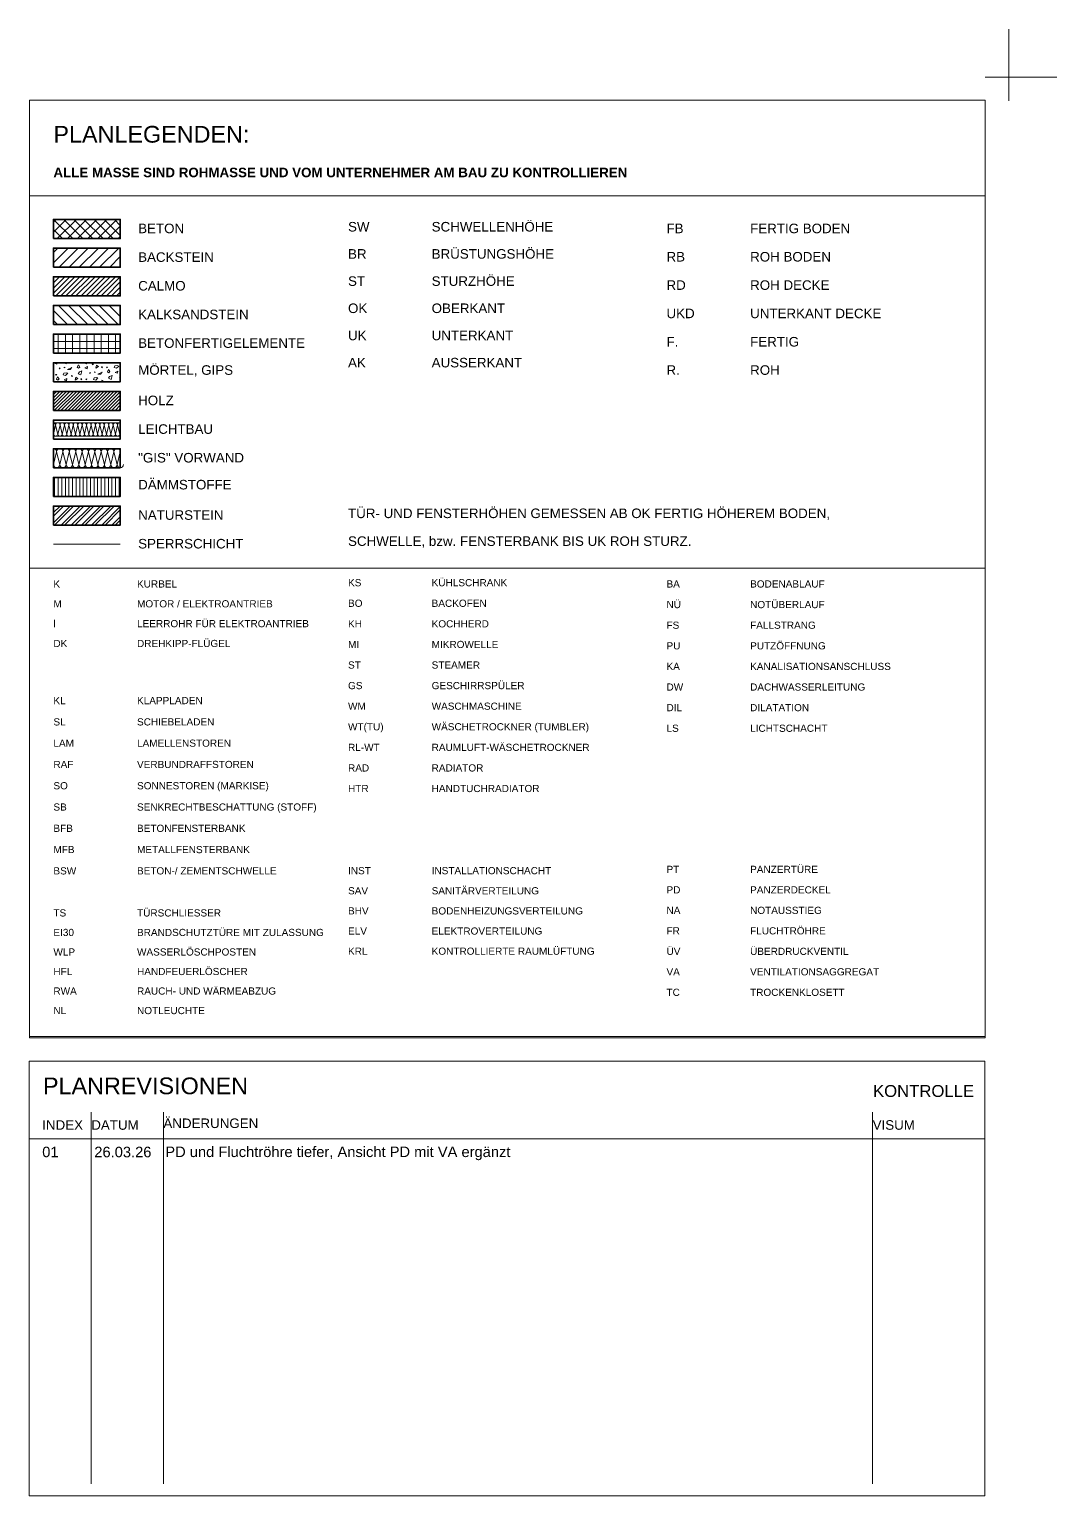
# Model space of a CAD drawing. Header units: metres. Extents: x -0.64 to 0.89, y -0.01 to 0.61.
# Drawn here: x 0.43 to 0.645, y 0.302 to 0.609 of the extents above; entities that cross this region are included whole.
import ezdxf
from ezdxf.xclip import XClip

# ---------------------------------------------------------------- set-up
doc = ezdxf.new("R2010")
doc.units = ezdxf.units.M
doc.header["$MEASUREMENT"] = 0
doc.header["$XCLIPFRAME"] = 0
doc.linetypes.add('Wipeout_Contour', pattern=[1, 0, -1])
for name, color, linetype in [('011_Stift 1.Grau', 7, 'Continuous'), ('805 Plankopf Legenden', 7, 'Continuous'), ('910 Layout Planrahmen', 7, 'Continuous'), ('915 Layout Zeichnungen', 7, 'Continuous')]:
    doc.layers.add(name, color=color, linetype=linetype)
doc.styles.add('ERSTELLTER_STIL_1', font='Arial.ttf')
doc.styles.add('ERSTELLTER_STIL_2', font='Arial Bold.ttf')
doc.linetypes.add('Konstruktion 6mm Sperrschicht 1', pattern='A,0,[1,51.6.4.1 Schutzraum1.Shx,S=3.1746e-05,R=0,X=0,Y=0.0003],-0.004,0', length=0.004)

# ---------------------------------------------------------------- blocks, each defined once
blk = doc.blocks.new('*X2')
at = {"layer": '805 Plankopf Legenden', "color": 7, "linetype": 'Continuous', "lineweight": 13, "ltscale": 1000}
for p, q in [((0.43524, 0.53909), (0.43545, 0.5392)), ((0.43574, 0.53891), (0.43524, 0.53909)), ((0.43577, 0.5392), (0.43574, 0.53891)), ((0.43631, 0.53811), (0.43619, 0.53795)), ((0.43619, 0.53795), (0.43642, 0.538)), ((0.43642, 0.538), (0.43631, 0.53811)), ((0.43736, 0.53827), (0.43717, 0.53818)), ((0.43717, 0.53818), (0.43739, 0.5381)), ((0.43739, 0.5381), (0.43736, 0.53827)), ((0.43758, 0.539), (0.43762, 0.5392)), ((0.43785, 0.5392), (0.43758, 0.539)), ((0.43794, 0.53777), (0.43888, 0.5382)), ((0.43854, 0.53776), (0.43794, 0.53777)), ((0.43888, 0.5382), (0.43854, 0.53776)), ((0.43876, 0.5392), (0.43881, 0.5391)), ((0.43881, 0.5391), (0.43887, 0.5392)), ((0.43993, 0.5391), (0.43983, 0.5392)), ((0.43999, 0.5392), (0.43993, 0.5391)), ((0.44, 0.53828), (0.44022, 0.53873)), ((0.44026, 0.53803), (0.44, 0.53828)), ((0.44017, 0.5369), (0.44044, 0.53726)), ((0.44022, 0.53873), (0.44051, 0.5383)), ((0.44051, 0.5383), (0.44026, 0.53803)), ((0.44044, 0.53726), (0.44096, 0.53747)), ((0.44096, 0.53747), (0.44076, 0.53665)), ((0.44137, 0.53916), (0.44139, 0.5392)), ((0.44185, 0.539), (0.44137, 0.53916)), ((0.44157, 0.53813), (0.44212, 0.53841)), ((0.44207, 0.53794), (0.44157, 0.53813)), ((0.44205, 0.5392), (0.44185, 0.539)), ((0.44212, 0.53841), (0.44207, 0.53794)), ((0.44338, 0.53888), (0.44314, 0.53899)), ((0.44314, 0.53899), (0.44318, 0.53878)), ((0.44318, 0.53878), (0.44338, 0.53888)), ((0.44369, 0.53731), (0.4435, 0.53722)), ((0.44372, 0.53714), (0.44369, 0.53731)), ((0.44391, 0.53804), (0.44405, 0.53868)), ((0.44441, 0.53841), (0.44391, 0.53804)), ((0.44405, 0.53868), (0.44441, 0.53841)), ((0.44509, 0.53915), (0.44496, 0.5392)), ((0.44526, 0.53835), (0.44505, 0.53834)), ((0.44505, 0.53834), (0.44514, 0.53813)), ((0.4451, 0.5392), (0.44509, 0.53915)), ((0.44514, 0.53813), (0.44526, 0.53835)), ((0.44612, 0.53827), (0.44635, 0.5383)), ((0.44626, 0.53813), (0.44612, 0.53827)), ((0.44635, 0.5383), (0.44626, 0.53813)), ((0.44633, 0.53732), (0.44655, 0.53776)), ((0.44659, 0.53707), (0.44633, 0.53732)), ((0.44655, 0.53776), (0.44684, 0.53733)), ((0.44684, 0.53733), (0.44659, 0.53707)), ((0.4477, 0.53819), (0.44786, 0.53853)), ((0.44818, 0.53804), (0.4477, 0.53819)), ((0.44786, 0.53853), (0.44832, 0.53863)), ((0.4479, 0.53716), (0.44845, 0.53744)), ((0.44866, 0.53851), (0.44818, 0.53804)), ((0.44832, 0.53863), (0.44866, 0.53851)), ((0.44845, 0.53744), (0.4484, 0.53698)), ((0.43546, 0.53674), (0.43569, 0.53676)), ((0.4356, 0.5366), (0.43546, 0.53674)), ((0.43569, 0.53676), (0.4356, 0.5366)), ((0.43567, 0.53578), (0.43589, 0.53623)), ((0.43593, 0.53553), (0.43567, 0.53578)), ((0.43589, 0.53623), (0.43618, 0.5358)), ((0.43618, 0.5358), (0.43593, 0.53553)), ((0.43704, 0.53666), (0.4372, 0.53699)), ((0.43752, 0.5365), (0.43704, 0.53666)), ((0.4372, 0.53699), (0.43766, 0.53709)), ((0.43724, 0.53563), (0.43779, 0.53591)), ((0.43774, 0.53544), (0.43724, 0.53563)), ((0.438, 0.53698), (0.43752, 0.5365)), ((0.43766, 0.53709), (0.438, 0.53698)), ((0.43779, 0.53591), (0.43774, 0.53544)), ((0.43905, 0.53638), (0.43881, 0.53649)), ((0.43881, 0.53649), (0.43885, 0.53628)), ((0.43885, 0.53628), (0.43905, 0.53638)), ((0.43958, 0.53554), (0.43972, 0.53618)), ((0.44008, 0.53591), (0.43958, 0.53554)), ((0.43972, 0.53618), (0.44008, 0.53591)), ((0.44076, 0.53665), (0.44017, 0.5369)), ((0.44093, 0.53585), (0.44072, 0.53584)), ((0.44072, 0.53584), (0.44081, 0.53563)), ((0.44081, 0.53563), (0.44093, 0.53585)), ((0.44179, 0.53577), (0.44202, 0.5358)), ((0.44193, 0.53563), (0.44179, 0.53577)), ((0.44202, 0.5358), (0.44193, 0.53563)), ((0.44219, 0.5352), (0.44222, 0.53526)), ((0.44222, 0.53526), (0.44226, 0.5352)), ((0.44264, 0.53715), (0.44252, 0.53699)), ((0.44252, 0.53699), (0.44275, 0.53704)), ((0.44275, 0.53704), (0.44264, 0.53715)), ((0.44337, 0.53569), (0.44353, 0.53603)), ((0.44385, 0.53554), (0.44337, 0.53569)), ((0.4435, 0.53722), (0.44372, 0.53714)), ((0.44353, 0.53603), (0.44399, 0.53613)), ((0.44433, 0.53601), (0.44385, 0.53554)), ((0.44399, 0.53613), (0.44433, 0.53601)), ((0.44427, 0.53681), (0.44521, 0.53724)), ((0.44487, 0.5368), (0.44427, 0.53681)), ((0.44521, 0.53724), (0.44487, 0.5368)), ((0.44538, 0.53542), (0.44514, 0.53553)), ((0.44514, 0.53553), (0.44518, 0.53532)), ((0.44518, 0.53532), (0.44538, 0.53542)), ((0.44605, 0.5352), (0.44605, 0.53521)), ((0.44605, 0.53521), (0.44607, 0.5352)), ((0.4465, 0.53594), (0.44677, 0.53629)), ((0.44709, 0.53568), (0.4465, 0.53594)), ((0.44677, 0.53629), (0.44729, 0.53651)), ((0.44729, 0.53651), (0.44709, 0.53568)), ((0.4484, 0.53698), (0.4479, 0.53716)), ((0.44897, 0.53618), (0.44885, 0.53602)), ((0.44885, 0.53602), (0.449, 0.53606)), ((0.449, 0.53615), (0.44897, 0.53618))]:
    blk.add_line(p, q, dxfattribs=at)
blk = doc.blocks.new('*X3')
at = {"layer": '805 Plankopf Legenden', "color": 7, "linetype": 'Continuous', "lineweight": 13, "ltscale": 1000}
for p, q in [((0.435, 0.51787), (0.43567, 0.52053)), ((0.43633, 0.51787), (0.43567, 0.52053)), ((0.43633, 0.51787), (0.437, 0.52053)), ((0.43767, 0.51787), (0.437, 0.52053)), ((0.43767, 0.51787), (0.43833, 0.52053)), ((0.439, 0.51787), (0.43833, 0.52053)), ((0.439, 0.51787), (0.43967, 0.52053)), ((0.44033, 0.51787), (0.43967, 0.52053)), ((0.44033, 0.51787), (0.441, 0.52053)), ((0.44167, 0.51787), (0.441, 0.52053)), ((0.44167, 0.51787), (0.44233, 0.52053)), ((0.443, 0.51787), (0.44233, 0.52053)), ((0.443, 0.51787), (0.44367, 0.52053)), ((0.44433, 0.51787), (0.44367, 0.52053)), ((0.44433, 0.51787), (0.445, 0.52053)), ((0.44567, 0.51787), (0.445, 0.52053)), ((0.44567, 0.51787), (0.44633, 0.52053)), ((0.447, 0.51787), (0.44633, 0.52053)), ((0.447, 0.51787), (0.44767, 0.52053)), ((0.44833, 0.51787), (0.44767, 0.52053)), ((0.44833, 0.51787), (0.449, 0.52053))]:
    blk.add_line(p, q, dxfattribs=at)
for centre, start, end in [((0.435, 0.52053), 0, 90), ((0.43633, 0.52053), 90, 180), ((0.43633, 0.52053), 0, 90), ((0.43767, 0.52053), 90, 180), ((0.43767, 0.52053), 0, 90), ((0.439, 0.52053), 90, 180), ((0.439, 0.52053), 0, 90), ((0.44033, 0.52053), 90, 180), ((0.44033, 0.52053), 0, 90), ((0.44167, 0.52053), 90, 180), ((0.44167, 0.52053), 0, 90), ((0.443, 0.52053), 90, 180), ((0.443, 0.52053), 0, 90), ((0.44433, 0.52053), 90, 180), ((0.44433, 0.52053), 0, 90), ((0.44567, 0.52053), 90, 180), ((0.44567, 0.52053), 0, 90), ((0.447, 0.52053), 90, 180), ((0.447, 0.52053), 0, 90), ((0.44833, 0.52053), 90, 180), ((0.44833, 0.52053), 0, 90), ((0.43567, 0.51787), 180, 270), ((0.43567, 0.51787), 270, 0), ((0.437, 0.51787), 180, 270), ((0.437, 0.51787), 270, 0), ((0.43833, 0.51787), 180, 270), ((0.43833, 0.51787), 270, 0), ((0.43967, 0.51787), 180, 270), ((0.43967, 0.51787), 270, 0), ((0.441, 0.51787), 180, 270), ((0.441, 0.51787), 270, 0), ((0.44233, 0.51787), 180, 270), ((0.44233, 0.51787), 270, 0), ((0.44367, 0.51787), 180, 270), ((0.44367, 0.51787), 270, 0), ((0.445, 0.51787), 180, 270), ((0.445, 0.51787), 270, 0), ((0.44633, 0.51787), 180, 270), ((0.44633, 0.51787), 270, 0), ((0.44767, 0.51787), 180, 270), ((0.44767, 0.51787), 270, 0), ((0.449, 0.51787), 180, 270), ((0.449, 0.51787), 270, 0)]:
    blk.add_arc(centre, 0.000667, start, end, dxfattribs=at)
blk = doc.blocks.new('*X4')
at = {"layer": '805 Plankopf Legenden', "color": 7, "linetype": 'Continuous', "lineweight": 13, "ltscale": 1000}
for p, q in [((0.435, 0.52427), (0.43546, 0.52614)), ((0.43593, 0.52427), (0.43546, 0.52614)), ((0.43593, 0.52427), (0.43639, 0.52614)), ((0.43685, 0.52427), (0.43639, 0.52614)), ((0.43685, 0.52427), (0.43732, 0.52614)), ((0.43778, 0.52427), (0.43732, 0.52614)), ((0.43778, 0.52427), (0.43824, 0.52614)), ((0.43871, 0.52427), (0.43824, 0.52614)), ((0.43871, 0.52427), (0.43917, 0.52614)), ((0.43963, 0.52427), (0.43917, 0.52614)), ((0.43963, 0.52427), (0.4401, 0.52614)), ((0.44056, 0.52427), (0.4401, 0.52614)), ((0.44056, 0.52427), (0.44102, 0.52614)), ((0.44149, 0.52427), (0.44102, 0.52614)), ((0.44149, 0.52427), (0.44195, 0.52614)), ((0.44241, 0.52427), (0.44195, 0.52614)), ((0.44241, 0.52427), (0.44288, 0.52614)), ((0.44334, 0.52427), (0.44288, 0.52614)), ((0.44334, 0.52427), (0.4438, 0.52614)), ((0.44426, 0.52427), (0.4438, 0.52614)), ((0.44426, 0.52427), (0.44473, 0.52614)), ((0.44519, 0.52427), (0.44473, 0.52614)), ((0.44519, 0.52427), (0.44565, 0.52614)), ((0.44612, 0.52427), (0.44565, 0.52614)), ((0.44612, 0.52427), (0.44658, 0.52614)), ((0.44704, 0.52427), (0.44658, 0.52614)), ((0.44704, 0.52427), (0.44751, 0.52614)), ((0.44797, 0.52427), (0.44751, 0.52614)), ((0.44797, 0.52427), (0.44843, 0.52614)), ((0.4489, 0.52427), (0.44843, 0.52614)), ((0.4489, 0.52427), (0.449, 0.52468))]:
    blk.add_line(p, q, dxfattribs=at)
for centre, start_param, end_param in [((0.435, 0.52614), 4.712389, 6.283185), ((0.43593, 0.52614), 0.084928, 1.570796), ((0.43593, 0.52614), 4.712389, 6.283185), ((0.43685, 0.52614), 0.084928, 1.570796), ((0.43685, 0.52614), 4.712389, 6.283185), ((0.43778, 0.52614), 0.084928, 1.570796), ((0.43778, 0.52614), 4.712389, 6.283185), ((0.43871, 0.52614), 0.084928, 1.570796), ((0.43871, 0.52614), 4.712389, 6.283185), ((0.43963, 0.52614), 0.084928, 1.570796), ((0.43963, 0.52614), 4.712389, 6.283185), ((0.44056, 0.52614), 0.084928, 1.570796), ((0.44056, 0.52614), 4.712389, 6.283185), ((0.44149, 0.52614), 0.084928, 1.570796), ((0.44149, 0.52614), 4.712389, 6.283185), ((0.44241, 0.52614), 0.084928, 1.570796), ((0.44241, 0.52614), 4.712389, 6.283185), ((0.44334, 0.52614), 0.084928, 1.570796), ((0.44334, 0.52614), 4.712389, 6.283185), ((0.44426, 0.52614), 0.084928, 1.570796), ((0.44426, 0.52614), 4.712389, 6.283185), ((0.44519, 0.52614), 0.084928, 1.570796), ((0.44519, 0.52614), 4.712389, 6.283185), ((0.44612, 0.52614), 0.084928, 1.570796), ((0.44612, 0.52614), 4.712389, 6.283185), ((0.44704, 0.52614), 0.084928, 1.570796), ((0.44704, 0.52614), 4.712389, 6.283185), ((0.44797, 0.52614), 0.084928, 1.570796), ((0.44797, 0.52614), 4.712389, 6.283185), ((0.4489, 0.52614), 0.084928, 1.570796), ((0.4489, 0.52614), 6.065461, 6.283185), ((0.43546, 0.52427), 1.570796, 3.141593), ((0.43546, 0.52427), 3.141593, 4.712389), ((0.43639, 0.52427), 1.570796, 3.141593), ((0.43639, 0.52427), 3.141593, 4.712389), ((0.43732, 0.52427), 1.570796, 3.141593), ((0.43732, 0.52427), 3.141593, 4.712389), ((0.43824, 0.52427), 1.570796, 3.141593), ((0.43824, 0.52427), 3.141593, 4.712389), ((0.43917, 0.52427), 1.570796, 3.141593), ((0.43917, 0.52427), 3.141593, 4.712389), ((0.4401, 0.52427), 1.570796, 3.141593), ((0.4401, 0.52427), 3.141593, 4.712389), ((0.44102, 0.52427), 1.570796, 3.141593), ((0.44102, 0.52427), 3.141593, 4.712389), ((0.44195, 0.52427), 1.570796, 3.141593), ((0.44195, 0.52427), 3.141593, 4.712389), ((0.44288, 0.52427), 1.570796, 3.141593), ((0.44288, 0.52427), 3.141593, 4.712389), ((0.4438, 0.52427), 1.570796, 3.141593), ((0.4438, 0.52427), 3.141593, 4.712389), ((0.44473, 0.52427), 1.570796, 3.141593), ((0.44473, 0.52427), 3.141593, 4.712389), ((0.44565, 0.52427), 1.570796, 3.141593), ((0.44565, 0.52427), 3.141593, 4.712389), ((0.44658, 0.52427), 1.570796, 3.141593), ((0.44658, 0.52427), 3.141593, 4.712389), ((0.44751, 0.52427), 1.570796, 3.141593), ((0.44751, 0.52427), 3.141593, 4.712389), ((0.44843, 0.52427), 1.570796, 3.141593), ((0.44843, 0.52427), 3.141593, 4.712389), ((0.44936, 0.52427), 1.570796, 2.254285)]:
    blk.add_ellipse(centre, major_axis=(0, 0.000467), ratio=0.992326, start_param=start_param, end_param=end_param, dxfattribs=at)
blk = doc.blocks.new('Zeichnung_1_1', base_point=(0.53, 0.496))
at = {"layer": '805 Plankopf Legenden', "linetype": 'Continuous', "lineweight": 0, "true_color": 0x000000}
h = blk.add_hatch(dxfattribs=at)
h.set_pattern_fill('Layout___Feuerfester_Ste_A1', color=18, style=0, pattern_type=2)
h.set_pattern_definition([(45, (0.43, 0.3981627), (-0.00053033, 0.00053033), [])])
h.paths.add_polyline_path([(0.435, 0.5532), (0.449, 0.5532), (0.449, 0.5572), (0.435, 0.5572)])
at = {"layer": '805 Plankopf Legenden', "color": 7, "linetype": 'Continuous', "lineweight": 13, "ltscale": 1000}
for p, q in [((0.43, 0.39816), (0.43, 0.59417)), ((0.63, 0.59417), (0.43, 0.59417)), ((0.63, 0.39816), (0.63, 0.59417)), ((0.43, 0.57417), (0.63, 0.57417)), ((0.43, 0.49617), (0.63, 0.49617)), ((0.43, 0.39816), (0.63, 0.39816))]:
    blk.add_line(p, q, dxfattribs=at)
at = {"layer": '805 Plankopf Legenden', "color": 7, "linetype": 'Konstruktion 6mm Sperrschicht 1', "lineweight": 13, "ltscale": 1000}
blk.add_line((0.435, 0.5012), (0.449, 0.5012), dxfattribs=at)
at = {"layer": '805 Plankopf Legenden', "color": 7, "linetype": 'Continuous', "lineweight": 35, "ltscale": 1000, "flags": 128}
blk.add_lwpolyline([(0.435, 0.5532), (0.449, 0.5532), (0.449, 0.5572), (0.435, 0.5572)], close=True, dxfattribs=at)
at = {"layer": '805 Plankopf Legenden', "color": 7, "linetype": 'Continuous', "lineweight": 13, "attachment_point": 1}
for s, insert, char_height, style in [('\\A1;{\\pql;\\fArial|b0|i0|c0|p0;\\W1.000000;PLANLEGENDEN:}', (0.435, 0.58878), 0.0035, 'ERSTELLTER_STIL_1'), ('\\A1;{\\pql;\\fArial|b1|i0|c0|p0;\\W1.000000;ALLE MASSE SIND ROHMASSE UND VOM UNTERNEHMER AM BAU ZU KONTROLLIEREN}', (0.435, 0.58003), 0.002, 'ERSTELLTER_STIL_2'), ('\\A1;{\\pql;\\fArial|b0|i0|c0|p0;\\W1.000000;BETON}', (0.45274, 0.56831), 0.002, 'ERSTELLTER_STIL_1'), ('\\A1;{\\pql;\\fArial|b0|i0|c0|p0;\\W1.000000;BACKSTEIN}', (0.45274, 0.56231), 0.002, 'ERSTELLTER_STIL_1'), ('\\A1;{\\pql;\\fArial|b0|i0|c0|p0;\\W1.000000;CALMO}', (0.45274, 0.55631), 0.002, 'ERSTELLTER_STIL_1'), ('\\A1;{\\pql;\\fArial|b0|i0|c0|p0;\\W1.000000;KALKSANDSTEIN}', (0.45274, 0.55031), 0.002, 'ERSTELLTER_STIL_1'), ('\\A1;{\\pql;\\fArial|b0|i0|c0|p0;\\W1.000000;BETONFERTIGELEMENTE}', (0.45274, 0.54431), 0.002, 'ERSTELLTER_STIL_1'), ('\\A1;{\\pql;\\fArial|b0|i0|c0|p0;\\W1.000000;MÖRTEL, GIPS}', (0.45274, 0.53867), 0.002, 'ERSTELLTER_STIL_1'), ('\\A1;{\\pql;\\fArial|b0|i0|c0|p0;\\W1.000000;HOLZ}', (0.45274, 0.53231), 0.002, 'ERSTELLTER_STIL_1'), ('\\A1;{\\pql;\\fArial|b0|i0|c0|p0;\\W1.000000;LEICHTBAU}', (0.45274, 0.52631), 0.002, 'ERSTELLTER_STIL_1'), ('\\A1;{\\pql;\\fArial|b0|i0|c0|p0;\\W1.000000;"GIS" VORWAND}', (0.45274, 0.52031), 0.002, 'ERSTELLTER_STIL_1'), ('\\A1;{\\pql;\\fArial|b0|i0|c0|p0;\\W1.000000;DÄMMSTOFFE}', (0.45274, 0.51467), 0.002, 'ERSTELLTER_STIL_1'), ('\\A1;{\\pql;\\fArial|b0|i0|c0|p0;\\W1.000000;NATURSTEIN}', (0.45274, 0.50831), 0.002, 'ERSTELLTER_STIL_1'), ('\\A1;{\\pql;\\fArial|b0|i0|c0|p0;\\W1.000000;SPERRSCHICHT}', (0.45274, 0.50231), 0.002, 'ERSTELLTER_STIL_1')]:
    blk.add_mtext(s, dxfattribs=dict(at, insert=insert, char_height=char_height, style=style))
at = {"layer": '805 Plankopf Legenden', "color": 7, "linetype": 'Continuous', "lineweight": 13, "attachment_point": 1, "style": 'ERSTELLTER_STIL_1'}
for s, insert, char_height, line_spacing_factor in [('\\A1;{\\pql;\\pt0.0175041;\\fArial|b0|i0|c0|p0;\\W1.000000;SW ^ISCHWELLENHÖHE\\P\\pql;\\pt0.0175041;\\fArial|b0|i0|c0|p0;\\W1.000000;BR^IBRÜSTUNGSHÖHE\\P\\pql;\\pt0.0175041;\\fArial|b0|i0|c0|p0;\\W1.000000;ST ^ISTURZHÖHE\\P\\pql;\\pt0.0175041;\\fArial|b0|i0|c0|p0;\\W1.000000;OK^IOBERKANT\\P\\pql;\\pt0.0175041;\\fArial|b0|i0|c0|p0;\\W1.000000;UK^IUNTERKANT\\P\\pql;\\pt0.0175041;\\fArial|b0|i0|c0|p0;\\W1.000000;AK^IAUSSERKANT}', (0.49667, 0.56867), 0.002, 1.706739), ('\\A1;{\\pql;\\pt0.0175062;\\fArial|b0|i0|c0|p0;\\W1.000000;FB^IFERTIG BODEN\\P\\pql;\\pt0.0175062;\\fArial|b0|i0|c0|p0;\\W1.000000;RB^IROH BODEN\\P\\pql;\\pt0.0175062;\\fArial|b0|i0|c0|p0;\\W1.000000;RD^IROH DECKE\\P\\pql;\\pt0.0175062;\\fArial|b0|i0|c0|p0;\\W1.000000;UKD^IUNTERKANT DECKE\\P\\pql;\\pt0.0175062;\\fArial|b0|i0|c0|p0;\\W1.000000;F.^IFERTIG\\P\\pql;\\pt0.0175062;\\fArial|b0|i0|c0|p0;\\W1.000000;R. ^IROH}', (0.56333, 0.56831), 0.002, 1.778373), ('\\A1;{\\pql;\\fArial|b0|i0|c0|p0;\\W1.000000;TÜR- UND FENSTERHÖHEN GEMESSEN AB OK FERTIG HÖHEREM BODEN, \\P\\pql;\\fArial|b0|i0|c0|p0;\\W1.000000;SCHWELLE, bzw. FENSTERBANK BIS UK ROH STURZ.}', (0.49667, 0.50867), 0.002, 1.746022), ('\\A1;{\\pql;\\pt0.0175034;\\fArial|b0|i0|c0|p0;\\W1.000000;K^IKURBEL\\P\\pql;\\pt0.0175034;\\fArial|b0|i0|c0|p0;\\W1.000000;M^IMOTOR / ELEKTROANTRIEB\\P\\pql;\\pt0.0175034;\\fArial|b0|i0|c0|p0;\\W1.000000;l ^ILEERROHR FÜR ELEKTROANTRIEB\\P\\pql;\\pt0.0175034;\\fArial|b0|i0|c0|p0;\\W1.000000;DK^IDREHKIPP-FLÜGEL}', (0.435, 0.49363), 0.0015, 1.661153), ('\\A1;{\\pql;\\pt0.0175;\\fArial|b0|i0|c0|p0;\\W1.000000;KS^IKÜHLSCHRANK\\P\\pql;\\pt0.0175;\\fArial|b0|i0|c0|p0;\\W1.000000;BO^IBACKOFEN\\P\\pql;\\pt0.0175;\\fArial|b0|i0|c0|p0;\\W1.000000;KH ^IKOCHHERD\\P\\pql;\\pt0.0175;\\fArial|b0|i0|c0|p0;\\W1.000000;MI^IMIKROWELLE\\P\\pql;\\pt0.0175;\\fArial|b0|i0|c0|p0;\\W1.000000;ST^ISTEAMER\\P\\pql;\\pt0.0175;\\fArial|b0|i0|c0|p0;\\W1.000000;GS ^IGESCHIRRSPÜLER\\P\\pql;\\pt0.0175;\\fArial|b0|i0|c0|p0;\\W1.000000;WM^IWASCHMASCHINE \\P\\pql;\\pt0.0175;\\fArial|b0|i0|c0|p0;\\W1.000000;WT(TU)^IWÄSCHETROCKNER (TUMBLER)\\P\\pql;\\pt0.0175;\\fArial|b0|i0|c0|p0;\\W1.000000;RL-WT^IRAUMLUFT-WÄSCHETROCKNER\\P\\pql;\\pt0.0175;\\fArial|b0|i0|c0|p0;\\W1.000000;RAD^IRADIATOR\\P\\pql;\\pt0.0175;\\fArial|b0|i0|c0|p0;\\W1.000000;HTR^IHANDTUCHRADIATOR}', (0.49667, 0.4939), 0.0015, 1.72343), ('\\A1;{\\pql;\\pt0.0175047;\\fArial|b0|i0|c0|p0;\\W1.000000;BA^IBODENABLAUF\\P\\pql;\\pt0.0175047;\\fArial|b0|i0|c0|p0;\\W1.000000;NÜ^INOTÜBERLAUF\\P\\pql;\\pt0.0175047;\\fArial|b0|i0|c0|p0;\\W1.000000;FS^IFALLSTRANG\\P\\pql;\\pt0.0175047;\\fArial|b0|i0|c0|p0;\\W1.000000;PU ^IPUTZÖFFNUNG\\P\\pql;\\pt0.0175047;\\fArial|b0|i0|c0|p0;\\W1.000000;KA^IKANALISATIONSANSCHLUSS\\P\\pql;\\pt0.0175047;\\fArial|b0|i0|c0|p0;\\W1.000000;DW ^IDACHWASSERLEITUNG\\P\\pql;\\pt0.0175047;\\fArial|b0|i0|c0|p0;\\W1.000000;DIL^IDILATATION\\P\\pql;\\pt0.0175047;\\fArial|b0|i0|c0|p0;\\W1.000000;LS^ILICHTSCHACHT}', (0.56333, 0.49363), 0.0015, 1.725837), ('\\A1;{\\pql;\\pt0.0175;\\fArial|b0|i0|c0|p0;\\W1.000000;KL^IKLAPPLADEN\\P\\pql;\\pt0.0175;\\fArial|b0|i0|c0|p0;\\W1.000000;SL^ISCHIEBELADEN\\P\\pql;\\pt0.0175;\\fArial|b0|i0|c0|p0;\\W1.000000;LAM^ILAMELLENSTOREN\\P\\pql;\\pt0.0175;\\fArial|b0|i0|c0|p0;\\W1.000000;RAF^IVERBUNDRAFFSTOREN\\P\\pql;\\pt0.0175;\\fArial|b0|i0|c0|p0;\\W1.000000;SO^ISONNESTOREN (MARKISE)\\P\\pql;\\pt0.0175;\\fArial|b0|i0|c0|p0;\\W1.000000;SB^ISENKRECHTBESCHATTUNG (STOFF)\\P\\pql;\\pt0.0175;\\fArial|b0|i0|c0|p0;\\W1.000000;BFB^IBETONFENSTERBANK\\P\\pql;\\pt0.0175;\\fArial|b0|i0|c0|p0;\\W1.000000;MFB^IMETALLFENSTERBANK\\P\\pql;\\pt0.0175;\\fArial|b0|i0|c0|p0;\\W1.000000;BSW^IBETON-/ ZEMENTSCHWELLE}', (0.435, 0.46921), 0.0015, 1.782035), ('\\A1;{\\pql;\\pt0.0175034;\\fArial|b0|i0|c0|p0;\\W1.000000;INST^IINSTALLATIONSCHACHT\\P\\pql;\\pt0.0175034;\\fArial|b0|i0|c0|p0;\\W1.000000;SAV^ISANITÄRVERTEILUNG\\P\\pql;\\pt0.0175034;\\fArial|b0|i0|c0|p0;\\W1.000000;BHV^IBODENHEIZUNGSVERTEILUNG\\P\\pql;\\pt0.0175034;\\fArial|b0|i0|c0|p0;\\W1.000000;ELV^IELEKTROVERTEILUNG\\P\\pql;\\pt0.0175034;\\fArial|b0|i0|c0|p0;\\W1.000000;KRL^IKONTROLLIERTE RAUMLÜFTUNG}', (0.49667, 0.43361), 0.0015, 1.685571), ('\\A1;{\\pql;\\pt0.0175006;\\fArial|b0|i0|c0|p0;\\W1.000000;PT^IPANZERTÜRE\\P\\pql;\\pt0.0175006;\\fArial|b0|i0|c0|p0;\\W1.000000;PD^IPANZERDECKEL\\P\\pql;\\pt0.0175006;\\fArial|b0|i0|c0|p0;\\W1.000000;NA^INOTAUSSTIEG\\P\\pql;\\pt0.0175006;\\fArial|b0|i0|c0|p0;\\W1.000000;FR^IFLUCHTRÖHRE\\P\\pql;\\pt0.0175006;\\fArial|b0|i0|c0|p0;\\W1.000000;ÜV^IÜBERDRUCKVENTIL\\P\\pql;\\pt0.0175006;\\fArial|b0|i0|c0|p0;\\W1.000000;VA^IVENTILATIONSAGGREGAT\\P\\pql;\\pt0.0175006;\\fArial|b0|i0|c0|p0;\\W1.000000;TC^ITROCKENKLOSETT}', (0.56333, 0.43388), 0.0015, 1.715917), ('\\A1;{\\pql;\\pt0.0175042;\\fArial|b0|i0|c0|p0;\\W1.000000;TS^ITÜRSCHLIESSER\\P\\pql;\\pt0.0175042;\\fArial|b0|i0|c0|p0;\\W1.000000;EI30^IBRANDSCHUTZTÜRE MIT ZULASSUNG\\P\\pql;\\pt0.0175042;\\fArial|b0|i0|c0|p0;\\W1.000000;WLP^IWASSERLÖSCHPOSTEN\\P\\pql;\\pt0.0175042;\\fArial|b0|i0|c0|p0;\\W1.000000;HFL^IHANDFEUERLÖSCHER\\P\\pql;\\pt0.0175042;\\fArial|b0|i0|c0|p0;\\W1.000000;RWA^IRAUCH- UND WÄRMEABZUG\\P\\pql;\\pt0.0175042;\\fArial|b0|i0|c0|p0;\\W1.000000;NL^INOTLEUCHTE}', (0.435, 0.42476), 0.0015, 1.635072)]:
    blk.add_mtext(s, dxfattribs=dict(at, insert=insert, char_height=char_height, line_spacing_factor=line_spacing_factor))
at = {"color": 254, "linetype": 'Wipeout_Contour', "lineweight": 0, "ltscale": 3.525656}
blk.add_wipeout([(0.435, 0.5652), (0.449, 0.5652), (0.449, 0.5692), (0.435, 0.5692)], dxfattribs=at).dxf.layer = '805 Plankopf Legenden'
at = {"color": 254, "linetype": 'Wipeout_Contour', "lineweight": 0, "ltscale": 3.51061}
blk.add_wipeout([(0.435, 0.5592), (0.449, 0.5592), (0.449, 0.5632), (0.435, 0.5632)], dxfattribs=at).dxf.layer = '805 Plankopf Legenden'
at = {"color": 254, "linetype": 'Wipeout_Contour', "lineweight": 0, "ltscale": 3.481373}
blk.add_wipeout([(0.435, 0.5472), (0.449, 0.5472), (0.449, 0.5512), (0.435, 0.5512)], dxfattribs=at).dxf.layer = '805 Plankopf Legenden'
at = {"color": 254, "linetype": 'Wipeout_Contour', "lineweight": 0, "ltscale": 3.467251}
blk.add_wipeout([(0.435, 0.5412), (0.449, 0.5412), (0.449, 0.5452), (0.435, 0.5452)], dxfattribs=at).dxf.layer = '805 Plankopf Legenden'
at = {"color": 254, "linetype": 'Wipeout_Contour', "lineweight": 0, "ltscale": 3.453513}
blk.add_wipeout([(0.435, 0.5352), (0.449, 0.5352), (0.449, 0.5392), (0.435, 0.5392)], dxfattribs=at).dxf.layer = '805 Plankopf Legenden'
at = {"color": 254, "linetype": 'Wipeout_Contour', "lineweight": 0, "ltscale": 3.440202}
blk.add_wipeout([(0.435, 0.5292), (0.449, 0.5292), (0.449, 0.5332), (0.435, 0.5332)], dxfattribs=at).dxf.layer = '805 Plankopf Legenden'
at = {"color": 254, "linetype": 'Wipeout_Contour', "lineweight": 0, "ltscale": 3.427707}
blk.add_wipeout([(0.435, 0.5238), (0.449, 0.5238), (0.449, 0.5266), (0.435, 0.5266)], dxfattribs=at).dxf.layer = '805 Plankopf Legenden'
at = {"color": 254, "linetype": 'Wipeout_Contour', "lineweight": 0, "ltscale": 3.415033}
blk.add_wipeout([(0.435, 0.5172), (0.449, 0.5172), (0.449, 0.5212), (0.435, 0.5212)], dxfattribs=at).dxf.layer = '805 Plankopf Legenden'
at = {"color": 254, "linetype": 'Wipeout_Contour', "lineweight": 0, "ltscale": 3.403256}
blk.add_wipeout([(0.435, 0.5112), (0.449, 0.5112), (0.449, 0.5152), (0.435, 0.5152)], dxfattribs=at).dxf.layer = '805 Plankopf Legenden'
at = {"color": 254, "linetype": 'Wipeout_Contour', "lineweight": 0, "ltscale": 3.392058}
blk.add_wipeout([(0.435, 0.5052), (0.449, 0.5052), (0.449, 0.5092), (0.435, 0.5092)], dxfattribs=at).dxf.layer = '805 Plankopf Legenden'
at = {"layer": '805 Plankopf Legenden', "linetype": 'Continuous', "lineweight": 0, "true_color": 0x000000}
h = blk.add_hatch(dxfattribs=at)
h.set_pattern_fill('Layout___Beton_0001', color=18, style=0, pattern_type=2)
h.set_pattern_definition([(45, (0.43, 0.3981627), (-0.00106066, 0.00106066), []), (135, (0.43, 0.3981627), (0.00106066, 0.00106066), [])])
h.paths.add_polyline_path([(0.435, 0.5652), (0.449, 0.5652), (0.449, 0.5692), (0.435, 0.5692)])
h = blk.add_hatch(dxfattribs=at)
h.set_pattern_fill('Layout___Backstein_0001', color=18, style=0, pattern_type=2)
h.set_pattern_definition([(45, (0.43, 0.3981627), (-0.00106066, 0.00106066), [])])
h.paths.add_polyline_path([(0.435, 0.5592), (0.449, 0.5592), (0.449, 0.5632), (0.435, 0.5632)])
h = blk.add_hatch(dxfattribs=at)
h.set_pattern_fill('Layout___Kalksandstein_0001', color=18, style=0, pattern_type=2)
h.set_pattern_definition([(315, (0.43, 0.3981627), (0.00106066, 0.00106066), [])])
h.paths.add_polyline_path([(0.435, 0.5472), (0.449, 0.5472), (0.449, 0.5512), (0.435, 0.5512)])
h = blk.add_hatch(dxfattribs=at)
h.set_pattern_fill('Layout___Kunststein__Bet_13', color=18, style=0, pattern_type=2)
h.set_pattern_definition([(0, (0.43, 0.3981627), (0, 0.0015), []), (90, (0.43, 0.3981627), (-0.0015, 0), [])])
h.paths.add_polyline_path([(0.435, 0.5412), (0.449, 0.5412), (0.449, 0.5452), (0.435, 0.5452)])
h = blk.add_hatch(dxfattribs=at)
h.set_pattern_fill('Layout___Holz__massiv_0001', color=18, style=0, pattern_type=2)
h.set_pattern_definition([(45, (0.43, 0.3981627), (-0.0003535534, 0.0003535534), [])])
h.paths.add_polyline_path([(0.435, 0.5292), (0.449, 0.5292), (0.449, 0.5332), (0.435, 0.5332)])
h = blk.add_hatch(dxfattribs=at)
h.set_pattern_fill('Layout___Dämmstoff__allg_26', color=18, style=0, pattern_type=2)
h.set_pattern_definition([(90, (0.43, 0.3981627), (-0.00075, 0), [])])
h.paths.add_polyline_path([(0.435, 0.5112), (0.449, 0.5112), (0.449, 0.5152), (0.435, 0.5152)])
h = blk.add_hatch(dxfattribs=at)
h.set_pattern_fill('Layout___Naturstein__all_FE', color=18, style=0, pattern_type=2)
h.set_pattern_definition([(45, (0.43, 0.3981627), (-0.00106066, 0.00106066), []), (45, (0.4296464, 0.3985162), (-0.00106066, 0.00106066), [])])
h.paths.add_polyline_path([(0.435, 0.5052), (0.449, 0.5052), (0.449, 0.5092), (0.435, 0.5092)])
at = {"layer": '805 Plankopf Legenden', "color": 7, "linetype": 'Continuous', "lineweight": 13, "ltscale": 1000}
for p, q in [((0.449, 0.5266), (0.435, 0.5266)), ((0.449, 0.5238), (0.435, 0.5238))]:
    blk.add_line(p, q, dxfattribs=at)
at = {"layer": '805 Plankopf Legenden', "color": 7, "linetype": 'Continuous', "lineweight": 35, "ltscale": 1000, "flags": 128}
for points in [[(0.435, 0.5652), (0.449, 0.5652), (0.449, 0.5692), (0.435, 0.5692)], [(0.435, 0.5592), (0.449, 0.5592), (0.449, 0.5632), (0.435, 0.5632)], [(0.435, 0.5472), (0.449, 0.5472), (0.449, 0.5512), (0.435, 0.5512)], [(0.435, 0.5412), (0.449, 0.5412), (0.449, 0.5452), (0.435, 0.5452)], [(0.435, 0.5352), (0.449, 0.5352), (0.449, 0.5392), (0.435, 0.5392)], [(0.435, 0.5292), (0.449, 0.5292), (0.449, 0.5332), (0.435, 0.5332)], [(0.435, 0.5232), (0.449, 0.5232), (0.449, 0.5272), (0.435, 0.5272)], [(0.435, 0.5172), (0.449, 0.5172), (0.449, 0.5212), (0.435, 0.5212)], [(0.435, 0.5112), (0.449, 0.5112), (0.449, 0.5152), (0.435, 0.5152)], [(0.435, 0.5052), (0.449, 0.5052), (0.449, 0.5092), (0.435, 0.5092)]]:
    blk.add_lwpolyline(points, close=True, dxfattribs=at)
at = {"color": 7, "linetype": 'Continuous', "lineweight": 13, "ltscale": 1000}
for name in ['*X2', '*X4', '*X3']:
    blk.add_blockref(name, (0, 0), dxfattribs=at)

msp = doc.modelspace()

# ---------------------------------------------------------------- linework, layer by layer
at = {"color": 7, "linetype": 'Continuous', "lineweight": 13, "ltscale": 1000, "flags": 128}
msp.add_lwpolyline([(0.43, 0.39783), (0.63, 0.39783), (0.63, 0.59417), (0.43, 0.59417)], close=True, dxfattribs=at)
at = {"layer": '805 Plankopf Legenden', "color": 7, "linetype": 'Continuous', "lineweight": 13, "ltscale": 1000}
for p, q in [((0.42996, 0.39299), (0.42996, 0.302)), ((0.62996, 0.39299), (0.42996, 0.39299)), ((0.62996, 0.302), (0.62996, 0.39299)), ((0.62996, 0.302), (0.42996, 0.302))]:
    msp.add_line(p, q, dxfattribs=at)
at = {"layer": '910 Layout Planrahmen', "color": 7, "linetype": 'Continuous', "lineweight": 13, "ltscale": 1000}
for p, q in [((0.635, 0.609), (0.635, 0.594)), ((0.645, 0.599), (0.63, 0.599))]:
    msp.add_line(p, q, dxfattribs=at)

# ---------------------------------------------------------------- texts
at = {"layer": '805 Plankopf Legenden', "color": 7, "linetype": 'Continuous', "lineweight": 13, "style": 'ERSTELLTER_STIL_1'}
for s, insert, char_height, attachment_point in [('\\A1;{\\pql;\\fArial|b0|i0|c0|p0;\\W1.000000;PLANREVISIONEN}', (0.43282, 0.38955), 0.0035, 1), ('\\A1;{\\pql;\\fArial|b0|i0|c0|p0;\\W1.000000;KONTROLLE}', (0.60656, 0.38544), 0.0025, 7)]:
    msp.add_mtext(s, dxfattribs=dict(at, insert=insert, char_height=char_height, attachment_point=attachment_point))

# ---------------------------------------------------------------- wipeouts: each hides what was drawn before it
at = {"color": 254, "linetype": 'Wipeout_Contour', "lineweight": 0, "ltscale": 3.389734}
msp.add_wipeout([(0.43266, 0.38228), (0.43266, 0.3045), (0.62399, 0.3045), (0.62399, 0.38228)], dxfattribs=at).dxf.layer = '805 Plankopf Legenden'

# ---------------------------------------------------------------- next in the draw order: linework, layer by layer
at = {"layer": '805 Plankopf Legenden', "color": 7, "linetype": 'Continuous', "lineweight": 13, "ltscale": 1000}
for p, q in [((0.44292, 0.38228), (0.44292, 0.37672)), ((0.45802, 0.38228), (0.45802, 0.37672)), ((0.60648, 0.38228), (0.60648, 0.37672)), ((0.42996, 0.37672), (0.62992, 0.37672)), ((0.44292, 0.37672), (0.44292, 0.37117)), ((0.45802, 0.37672), (0.45802, 0.37117)), ((0.60648, 0.37672), (0.60648, 0.37117)), ((0.44292, 0.37117), (0.44292, 0.36561)), ((0.45802, 0.37117), (0.45802, 0.36561)), ((0.60648, 0.37117), (0.60648, 0.36561)), ((0.44292, 0.36561), (0.44292, 0.36006)), ((0.45802, 0.36561), (0.45802, 0.36006)), ((0.60648, 0.36561), (0.60648, 0.36006)), ((0.44292, 0.36006), (0.44292, 0.3545)), ((0.45802, 0.36006), (0.45802, 0.3545)), ((0.60648, 0.36006), (0.60648, 0.3545)), ((0.44292, 0.3545), (0.44292, 0.34894)), ((0.45802, 0.3545), (0.45802, 0.34894)), ((0.60648, 0.3545), (0.60648, 0.34894)), ((0.44292, 0.34894), (0.44292, 0.34339)), ((0.45802, 0.34894), (0.45802, 0.34339)), ((0.60648, 0.34894), (0.60648, 0.34339)), ((0.44292, 0.34339), (0.44292, 0.33783)), ((0.45802, 0.34339), (0.45802, 0.33783)), ((0.60648, 0.34339), (0.60648, 0.33783)), ((0.44292, 0.33783), (0.44292, 0.33228)), ((0.45802, 0.33783), (0.45802, 0.33228)), ((0.60648, 0.33783), (0.60648, 0.33228)), ((0.44292, 0.33228), (0.44292, 0.32672)), ((0.45802, 0.33228), (0.45802, 0.32672)), ((0.60648, 0.33228), (0.60648, 0.32672)), ((0.44292, 0.32672), (0.44292, 0.32116)), ((0.45802, 0.32672), (0.45802, 0.32116)), ((0.60648, 0.32672), (0.60648, 0.32116)), ((0.44292, 0.32116), (0.44292, 0.31561)), ((0.45802, 0.32116), (0.45802, 0.31561)), ((0.60648, 0.32116), (0.60648, 0.31561)), ((0.44292, 0.31561), (0.44292, 0.31005)), ((0.45802, 0.31561), (0.45802, 0.31005)), ((0.60648, 0.31561), (0.60648, 0.31005)), ((0.44292, 0.31005), (0.44292, 0.3045)), ((0.45802, 0.31005), (0.45802, 0.3045)), ((0.60648, 0.31005), (0.60648, 0.3045))]:
    msp.add_line(p, q, dxfattribs=at)

# ---------------------------------------------------------------- next in the draw order: block references
at = {"layer": '915 Layout Zeichnungen', "color": 7, "linetype": 'Continuous', "lineweight": 13, "ltscale": 1000}
ref = msp.add_blockref('Zeichnung_1_1', (0.53, 0.496), dxfattribs=at)
XClip(ref).set_block_clipping_path([(0.43, 0.3978259372), (0.63, 0.594168373)])

# ---------------------------------------------------------------- next in the draw order: texts
at = {"layer": '805 Plankopf Legenden', "color": 7, "lineweight": 13, "char_height": 0.002, "attachment_point": 1, "style": 'ERSTELLTER_STIL_1'}
for s, insert in [('\\A1;{\\pql;\\pt0;\\fArial|b0|i0|c0|p0;\\W1.000000;ÄNDERUNGEN}', (0.45802, 0.38097)), ('\\A1;{\\pql;\\pt0;\\fArial|b0|i0|c0|p0;\\W1.000000;INDEX}', (0.43266, 0.38061)), ('\\A1;{\\pql;\\pt0;\\fArial|b0|i0|c0|p0;\\W1.000000;DATUM}', (0.44292, 0.38061)), ('\\A1;{\\pql;\\pt0;\\fArial|b0|i0|c0|p0;\\W1.000000;VISUM}', (0.60648, 0.38061))]:
    msp.add_mtext(s, dxfattribs=dict(at, insert=insert))

# ---------------------------------------------------------------- next in the draw order: wipeouts: each hides what was drawn before it
at = {"color": 7, "linetype": 'Wipeout_Contour', "lineweight": 13, "ltscale": 4.183795}
msp.add_wipeout([(0.43266, 0.37211), (0.43723, 0.37211), (0.43723, 0.37556), (0.43266, 0.37556)], dxfattribs=at).dxf.layer = '011_Stift 1.Grau'
at = {"color": 7, "linetype": 'Wipeout_Contour', "lineweight": 13, "ltscale": 4.213666}
msp.add_wipeout([(0.44356, 0.37211), (0.45656, 0.37211), (0.45656, 0.37556), (0.44356, 0.37556)], dxfattribs=at).dxf.layer = '011_Stift 1.Grau'
at = {"color": 7, "linetype": 'Wipeout_Contour', "lineweight": 13, "ltscale": 4.35566}
msp.add_wipeout([(0.45842, 0.37211), (0.60451, 0.37211), (0.60451, 0.37556), (0.45842, 0.37556)], dxfattribs=at).dxf.layer = '011_Stift 1.Grau'

# ---------------------------------------------------------------- next in the draw order: texts
at = {"layer": '011_Stift 1.Grau', "color": 7, "linetype": 'Continuous', "lineweight": 13, "char_height": 0.0022, "attachment_point": 7, "style": 'ERSTELLTER_STIL_1'}
for s, insert in [('\\A1;{\\pql;\\fArial|b0|i0|c0|p0;\\W1.000000;01}', (0.43266, 0.37283)), ('\\A1;{\\pql;\\fArial|b0|i0|c0|p0;\\W1.000000;26.03.26}', (0.44356, 0.37282)), ('\\A1;{\\pql;\\fArial|b0|i0|c0|p0;\\W1.000000;PD und Fluchtröhre tiefer, Ansicht PD mit VA ergänzt}', (0.45842, 0.37223))]:
    msp.add_mtext(s, dxfattribs=dict(at, insert=insert))

doc.saveas('drawing.dxf')
